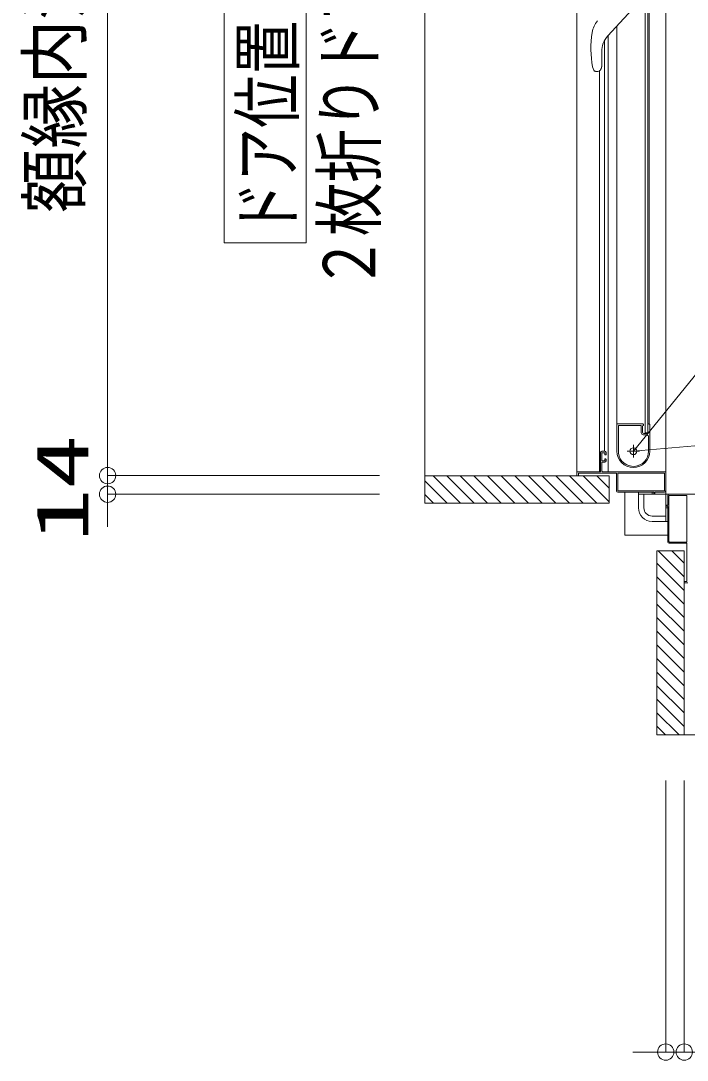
# Model space of a CAD drawing. Units: millimetres on the paper. Extents: x -305 to 305, y -152 to 152.
# Drawn here: x -161.06 to -136.65, y -5.67 to 32.43 of the extents above; entities that cross this region are included whole.
import ezdxf
from ezdxf.enums import TextEntityAlignment as Align

# ---------------------------------------------------------------- set-up
doc = ezdxf.new("R2010")
doc.units = ezdxf.units.MM
doc.linetypes.add('LONG_CHAIN', pattern=[21, 18, -1, 1, -1])
doc.linetypes.add('LONG_DOUBLE_CHAIN', pattern=[21.8, 18, -1, 0.6, -0.6, 0.6, -1])
doc.layers.add('0-0_0', color=7, linetype='Continuous', lineweight=9)
doc.layers.add('0-1_VIEW0001', color=7, linetype='Continuous', lineweight=9)
doc.styles.add('ＭＳ ゴシック', font='')
doc.styles.get('ＭＳ ゴシック').set_extended_font_data('MS Gothic')

# ---------------------------------------------------------------- blocks, each defined once
blk = doc.blocks.new('_ORIGIN')
at = {"layer": '0-0_0'}
blk.add_line((0, 0), (-1, 0), dxfattribs=at)
blk.add_circle((0, 0), 0.5, dxfattribs=at)

msp = doc.modelspace()

# ---------------------------------------------------------------- linework, layer by layer
at = {"layer": '0-0_0'}
for p, q in [((-157.881, 53.804), (-157.881, 16.354)), ((-157.881, 16.354), (-157.881, 16.954)), ((-147.923, 15.754), (-157.881, 15.754)), ((-147.923, 15.754), (-157.881, 15.754)), ((-157.881, 15.754), (-157.881, 15.074)), ((-147.923, 15.074), (-157.881, 15.074)), ((-157.881, 14.474), (-157.881, 13.874)), ((-137.434, 4.584), (-137.434, -5.375)), ((-136.754, 4.584), (-136.754, -5.375)), ((-136.754, 4.584), (-136.754, -5.375)), ((-138.034, -5.375), (-138.634, -5.375)), ((-136.754, -5.375), (-137.434, -5.375)), ((-136.754, -5.375), (-131.506, -5.375))]:
    msp.add_line(p, q, dxfattribs=at)
at = {"layer": '0-1_VIEW0001'}
for p, q in [((-146.259, 55.347), (-146.259, 14.748)), ((-140.684, 15.898), (-140.684, 54.248)), ((-153.61, 24.285), (-153.61, 36.285)), ((-150.61, 24.285), (-150.61, 36.285)), ((-137.434, 14.073), (-137.434, 35.798)), ((-137.434, 35.798), (-137.434, 15.198)), ((-138.184, 33.648), (-138.184, 17.323)), ((-138.084, 33.648), (-138.084, 17.323)), ((-138.373, 33.161), (-139.551, 31.873)), ((-138.034, 33.323), (-138.034, 17.648)), ((-139.219, 16.648), (-139.219, 32.236)), ((-139.681, 16.648), (-139.681, 31.688)), ((-139.541, 15.898), (-139.541, 31.885)), ((-139.778, 31.289), (-139.778, 30.77)), ((-140.112, 30.736), (-140.068, 30.621)), ((-140.041, 30.587), (-140.068, 30.621)), ((-140.041, 30.587), (-140.04, 30.586)), ((-139.916, 30.573), (-139.998, 30.573)), ((-139.857, 15.898), (-139.857, 30.573)), ((-139.84, 30.609), (-139.841, 30.606)), ((-150.61, 24.285), (-153.61, 24.285)), ((-139.209, 17.648), (-138.268, 17.648)), ((-139.169, 16.574), (-139.169, 17.588)), ((-139.159, 17.598), (-138.339, 17.598)), ((-138.329, 17.588), (-138.329, 17.328)), ((-138.284, 17.573), (-138.284, 17.348)), ((-138.255, 17.641), (-138.246, 17.627)), ((-138.244, 17.619), (-138.244, 17.613)), ((-138.082, 17.627), (-138.073, 17.641)), ((-138.061, 17.648), (-138.034, 17.648)), ((-138.019, 17.633), (-138.019, 16.648)), ((-138.254, 17.253), (-138.139, 17.253)), ((-138.234, 17.298), (-138.109, 17.298)), ((-138.184, 17.323), (-138.084, 17.323)), ((-138.064, 17.178), (-138.064, 16.648)), ((-139.819, 15.913), (-139.819, 16.598)), ((-139.769, 16.648), (-139.669, 16.648)), ((-139.769, 16.578), (-139.769, 16.308)), ((-139.684, 16.593), (-139.754, 16.593)), ((-139.669, 16.533), (-139.669, 16.578)), ((-139.634, 16.518), (-139.654, 16.518)), ((-139.619, 16.598), (-139.619, 16.533)), ((-139.769, 16.233), (-139.769, 15.913)), ((-139.754, 16.293), (-139.684, 16.293)), ((-139.669, 16.248), (-139.754, 16.248)), ((-139.669, 16.308), (-139.669, 16.353)), ((-139.654, 16.368), (-139.634, 16.368)), ((-139.619, 16.353), (-139.619, 16.298)), ((-146.259, 15.748), (-139.509, 15.748)), ((-145.949, 15.748), (-144.949, 14.748)), ((-145.454, 15.748), (-144.454, 14.748)), ((-144.959, 15.748), (-143.959, 14.748)), ((-144.459, 15.748), (-143.459, 14.748)), ((-143.959, 15.748), (-142.959, 14.748)), ((-143.459, 15.748), (-142.459, 14.748)), ((-142.959, 15.748), (-141.959, 14.748)), ((-142.459, 15.748), (-141.459, 14.748)), ((-141.959, 15.748), (-140.959, 14.748)), ((-141.459, 15.748), (-140.459, 14.748)), ((-140.959, 15.748), (-139.959, 14.748)), ((-140.684, 15.763), (-140.684, 15.883)), ((-140.669, 15.898), (-139.834, 15.898)), ((-140.634, 15.833), (-140.634, 15.763)), ((-139.249, 15.848), (-140.619, 15.848)), ((-140.459, 15.748), (-139.509, 14.798)), ((-139.959, 15.748), (-139.509, 15.298)), ((-139.754, 15.898), (-137.459, 15.898)), ((-139.234, 15.198), (-139.234, 15.833)), ((-139.189, 15.208), (-139.189, 15.833)), ((-139.174, 15.848), (-137.494, 15.848)), ((-137.479, 15.833), (-137.479, 15.208)), ((-146.259, 15.563), (-145.444, 14.748)), ((-146.259, 15.068), (-145.939, 14.748)), ((-137.889, 15.148), (-139.184, 15.148)), ((-137.494, 15.193), (-139.174, 15.193)), ((-138.434, 15.073), (-138.434, 15.148)), ((-138.434, 15.148), (-138.434, 15.073)), ((-138.434, 15.073), (-116.71, 15.073)), ((-138.434, 15.073), (-138.434, 14.573)), ((-138.034, 15.073), (-138.434, 15.073)), ((-138.234, 15.073), (-138.234, 14.573)), ((-137.934, 15.073), (-137.934, 15.148)), ((-137.874, 15.083), (-137.874, 15.133)), ((-137.844, 15.073), (-137.864, 15.073)), ((-137.834, 15.133), (-137.834, 15.083)), ((-137.484, 15.148), (-137.819, 15.148)), ((-137.359, 15.023), (-137.359, 14.688)), ((-137.314, 15.013), (-137.314, 13.333)), ((-116.71, 15.073), (-137.309, 15.073)), ((-136.674, 15.028), (-137.299, 15.028)), ((-136.659, 13.333), (-136.659, 15.013)), ((-137.434, 14.663), (-137.434, 14.643)), ((-137.434, 14.573), (-137.359, 14.573)), ((-137.374, 14.673), (-137.424, 14.673)), ((-137.424, 14.633), (-137.374, 14.633)), ((-137.359, 14.618), (-137.359, 13.323)), ((-137.934, 14.273), (-137.434, 14.273)), ((-137.434, 14.473), (-137.434, 14.073)), ((-137.434, 14.073), (-137.934, 14.073)), ((-137.434, 14.073), (-137.359, 14.073)), ((-137.359, 14.073), (-137.434, 14.073)), ((-136.759, 12.048), (-137.709, 12.998)), ((-137.309, 13.273), (-136.674, 13.273)), ((-137.299, 13.318), (-136.674, 13.318)), ((-136.759, 12.548), (-137.209, 12.998)), ((-136.759, 6.248), (-136.759, 12.998)), ((-136.659, 13.258), (-136.659, 11.888)), ((-136.759, 11.548), (-137.759, 12.548)), ((-136.759, 11.048), (-137.759, 12.048)), ((-136.674, 11.873), (-136.744, 11.873)), ((-136.744, 11.823), (-136.624, 11.823)), ((-136.759, 10.548), (-137.759, 11.548)), ((-136.759, 10.048), (-137.759, 11.048)), ((-136.759, 9.548), (-137.759, 10.548)), ((-136.759, 9.048), (-137.759, 10.048)), ((-136.759, 8.548), (-137.759, 9.548)), ((-136.759, 8.048), (-137.759, 9.048)), ((-136.759, 7.548), (-137.759, 8.548)), ((-136.759, 7.053), (-137.759, 8.053)), ((-136.759, 6.558), (-137.759, 7.558)), ((-136.944, 6.248), (-137.759, 7.063)), ((-137.439, 6.248), (-137.759, 6.568)), ((-97.16, 6.248), (-137.759, 6.248))]:
    msp.add_line(p, q, dxfattribs=at)
at = {"layer": '0-1_VIEW0001', "linetype": 'LONG_DOUBLE_CHAIN'}
for p, q in [((-138.619, 16.648), (-127.859, 29.908)), ((-122.755, 18.036), (-138.619, 16.648)), ((-138.934, 15.148), (-138.934, 13.573)), ((-137.359, 13.573), (-138.934, 13.573))]:
    msp.add_line(p, q, dxfattribs=at)
at = {"layer": '0-1_VIEW0001', "linetype": 'LONG_CHAIN'}
for p, q in [((-138.619, 16.418), (-138.619, 16.878)), ((-138.849, 16.648), (-138.389, 16.648))]:
    msp.add_line(p, q, dxfattribs=at)
at = {"layer": '0-1_VIEW0001', "color": 5}
for p, q in [((-139.509, 15.748), (-146.259, 15.748)), ((-136.759, 12.998), (-136.759, 6.248))]:
    msp.add_line(p, q, dxfattribs=at)
at = {"layer": '0-1_VIEW0001'}
for points in [[(-139.998, 30.573), (-140, 30.573), (-140.002, 30.574), (-140.005, 30.574), (-140.007, 30.574), (-140.009, 30.574), (-140.011, 30.575), (-140.013, 30.575), (-140.016, 30.575), (-140.018, 30.576), (-140.02, 30.576), (-140.022, 30.577), (-140.025, 30.578), (-140.027, 30.578), (-140.029, 30.579), (-140.031, 30.58), (-140.033, 30.581), (-140.035, 30.582), (-140.037, 30.583), (-140.039, 30.585), (-140.04, 30.586)], [(-139.839, 30.609), (-139.838, 30.61), (-139.838, 30.611), (-139.837, 30.612), (-139.836, 30.613), (-139.835, 30.614), (-139.834, 30.616), (-139.833, 30.617), (-139.831, 30.618), (-139.83, 30.62), (-139.829, 30.621), (-139.828, 30.622), (-139.827, 30.624), (-139.826, 30.625), (-139.825, 30.627), (-139.824, 30.628), (-139.823, 30.63), (-139.822, 30.631), (-139.821, 30.633), (-139.82, 30.635), (-139.818, 30.638), (-139.816, 30.641), (-139.814, 30.644), (-139.812, 30.647), (-139.81, 30.651), (-139.808, 30.654), (-139.806, 30.658), (-139.804, 30.661), (-139.802, 30.665), (-139.8, 30.669), (-139.799, 30.673), (-139.797, 30.677), (-139.796, 30.68), (-139.794, 30.684), (-139.793, 30.688), (-139.791, 30.692), (-139.79, 30.696), (-139.789, 30.7), (-139.787, 30.705), (-139.786, 30.709)], [(-139.786, 30.709), (-139.785, 30.713), (-139.784, 30.717), (-139.783, 30.721), (-139.782, 30.726), (-139.782, 30.73), (-139.781, 30.734), (-139.78, 30.738), (-139.78, 30.743), (-139.779, 30.747), (-139.779, 30.752), (-139.779, 30.754), (-139.778, 30.756), (-139.778, 30.758), (-139.778, 30.76), (-139.778, 30.762), (-139.778, 30.764), (-139.778, 30.767), (-139.778, 30.769), (-139.778, 30.771), (-139.778, 30.773)], [(-146.259, 14.748), (-139.509, 14.748), (-139.509, 15.749)], [(-137.759, 6.248), (-137.759, 12.998), (-136.759, 12.998)]]:
    msp.add_lwpolyline(points, dxfattribs=at)
msp.add_circle((-138.619, 16.648), 0.125, dxfattribs=at)
at = {"layer": '0-1_VIEW0001', "linetype": 'LONG_DOUBLE_CHAIN'}
msp.add_arc((-138.619, 19.148), 15.925, 356.0027, 90, dxfattribs=at)
at = {"layer": '0-1_VIEW0001'}
for centre, radius, start, end in [((-139.238, 31.855), 0.9, 140.5, 170.7116), ((-136.504, 31.408), 3.67, 170.7116, 190.5453), ((-138.913, 31.289), 0.865, 137.5638, 180), ((-139.916, 30.673), 0.1, 270, 318.1897), ((-139.209, 17.638), 0.01, 90, 180), ((-139.159, 17.588), 0.01, 90, 180), ((-138.339, 17.588), 0.01, 0, 90), ((-138.259, 17.573), 0.025, 90, 180), ((-138.268, 17.633), 0.015, 30.9638, 90), ((-138.259, 17.613), 0.015, 270, 0), ((-138.259, 17.619), 0.015, 0, 30.9638), ((-138.069, 17.619), 0.015, 149.0362, 180), ((-138.061, 17.633), 0.015, 90, 149.0362), ((-138.034, 17.633), 0.015, 0, 90), ((-138.254, 17.328), 0.075, 180, 270), ((-138.234, 17.348), 0.05, 180, 270), ((-138.139, 17.178), 0.075, 0, 90), ((-138.109, 17.323), 0.025, 270, 0), ((-139.769, 16.598), 0.05, 90, 180), ((-139.754, 16.578), 0.015, 90, 180), ((-139.684, 16.578), 0.015, 0, 90), ((-139.669, 16.598), 0.05, 0, 90), ((-139.654, 16.533), 0.015, 180, 270), ((-139.634, 16.533), 0.015, 270, 0), ((-139.204, 16.748), 0.015, 177.3065, 180), ((-138.619, 16.648), 0.6, 180, 0), ((-138.619, 16.648), 0.555, 187.7671, 0), ((-139.159, 16.574), 0.01, 180, 187.7671), ((-139.754, 16.308), 0.015, 180, 270), ((-139.754, 16.233), 0.015, 90, 180), ((-139.684, 16.308), 0.015, 270, 0), ((-139.654, 16.353), 0.015, 90, 180), ((-139.669, 16.298), 0.05, 270, 0), ((-139.634, 16.353), 0.015, 0, 90), ((-140.669, 15.883), 0.015, 90, 180), ((-140.669, 15.763), 0.015, 180, 270), ((-140.649, 15.763), 0.015, 270, 0), ((-140.619, 15.833), 0.015, 90, 180), ((-139.834, 15.913), 0.015, 270, 0), ((-139.754, 15.913), 0.015, 180, 270), ((-139.249, 15.833), 0.015, 0, 90), ((-139.174, 15.833), 0.015, 90, 180), ((-137.494, 15.833), 0.015, 0, 90), ((-137.459, 15.873), 0.025, 0, 90), ((-139.184, 15.198), 0.05, 180, 270), ((-139.174, 15.208), 0.015, 180, 270), ((-137.889, 15.133), 0.015, 0, 90), ((-137.864, 15.083), 0.01, 180, 270), ((-137.844, 15.083), 0.01, 270, 0), ((-137.819, 15.133), 0.015, 90, 180), ((-137.494, 15.208), 0.015, 270, 0), ((-137.484, 15.198), 0.05, 270, 0), ((-137.309, 15.023), 0.05, 90, 180), ((-137.299, 15.013), 0.015, 90, 180), ((-136.674, 15.013), 0.015, 0, 90), ((-137.934, 14.573), 0.5, 180, 270), ((-137.934, 14.573), 0.3, 180, 270), ((-137.424, 14.663), 0.01, 90, 180), ((-137.424, 14.643), 0.01, 180, 270), ((-137.374, 14.688), 0.015, 270, 0), ((-137.374, 14.618), 0.015, 0, 90), ((-137.309, 13.323), 0.05, 180, 270), ((-137.299, 13.333), 0.015, 180, 270), ((-136.674, 13.333), 0.015, 270, 0), ((-136.674, 13.258), 0.015, 0, 90), ((-136.744, 11.858), 0.015, 90, 180), ((-136.744, 11.838), 0.015, 180, 270), ((-136.674, 11.888), 0.015, 270, 0)]:
    msp.add_arc(centre, radius, start, end, dxfattribs=at)

# ---------------------------------------------------------------- block references
at = {"layer": '0-0_0', "xscale": 0.6, "yscale": 0.6}
for p, rotation in [((-157.881, 15.754), 270), ((-157.881, 15.754), 270), ((-157.881, 15.074), 90), ((-136.754, -5.375), 180), ((-136.754, -5.375), 180)]:
    msp.add_blockref('_ORIGIN', p, dxfattribs=dict(at, rotation=rotation))
msp.add_blockref('_ORIGIN', (-137.434, -5.375), dxfattribs=at)

# ---------------------------------------------------------------- texts
at = {"layer": '0-0_0', "style": 'ＭＳ ゴシック'}
for s, width, p in [('額縁内法\u3000７７３', 0.9, (-158.284, 25.386)), ('14', 1.5, (-158.011, 13.319))]:
    msp.add_text(s, height=1.921, rotation=90, dxfattribs=dict(at, width=width)).set_placement(p, align=Align.BOTTOM_LEFT)
at = {"layer": '0-1_VIEW0001', "style": 'ＭＳ ゴシック', "width": 0.75}
for s, p in [('２枚折りドア／スイングドア', (-147.493, 22.57)), ('ドア位置ＢＬ\u3000Ｗ８００', (-150.49, 24.57))]:
    msp.add_text(s, height=1.921, rotation=90, dxfattribs=at).set_placement(p, align=Align.BOTTOM_LEFT)

doc.saveas('drawing.dxf')
